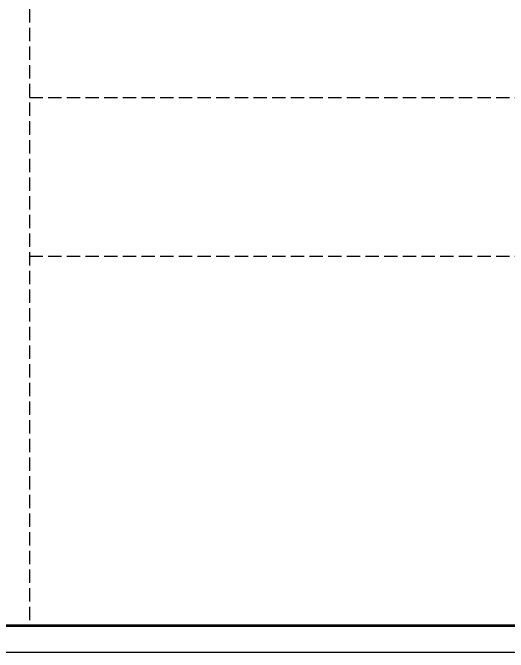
# Model space of a CAD drawing. Extents: x 1188826 to 1909461, y 608442 to 1651179.
# Drawn here: x 1302442 to 1311731, y 755977 to 767961 of the extents above; entities that cross this region are included whole.
import ezdxf

# ---------------------------------------------------------------- set-up
doc = ezdxf.new("R2010")
doc.units = 0
doc.header["$LTSCALE"] = 1000
doc.header["$MEASUREMENT"] = 0
doc.linetypes.add('__DASH', pattern=[0.35, 0.25, -0.1])
doc.layers.add('A-LM-FX(分割线)', color=251, linetype='Continuous')
doc.layers.add('图框', color=140, linetype='Continuous')

msp = doc.modelspace()

# ---------------------------------------------------------------- linework, layer by layer
at = {"layer": 'A-LM-FX(分割线)', "linetype": '__DASH'}
for points in [[(1302755, 785177), (1302755, 756477)], [(1302755, 766373), (1317022, 766373)], [(1302755, 763401), (1317022, 763401)]]:
    msp.add_lwpolyline(points, dxfattribs=at)
at = {"layer": '图框'}
msp.add_lwpolyline([(1278970, 755977), (1321020, 755977), (1321020, 785677), (1278970, 785677)], close=True, dxfattribs=at)
at = {"layer": '图框', "const_width": 50}
msp.add_lwpolyline([(1280220, 756477), (1320520, 756477), (1320520, 785177), (1280220, 785177)], close=True, dxfattribs=at)

doc.saveas('drawing.dxf')
